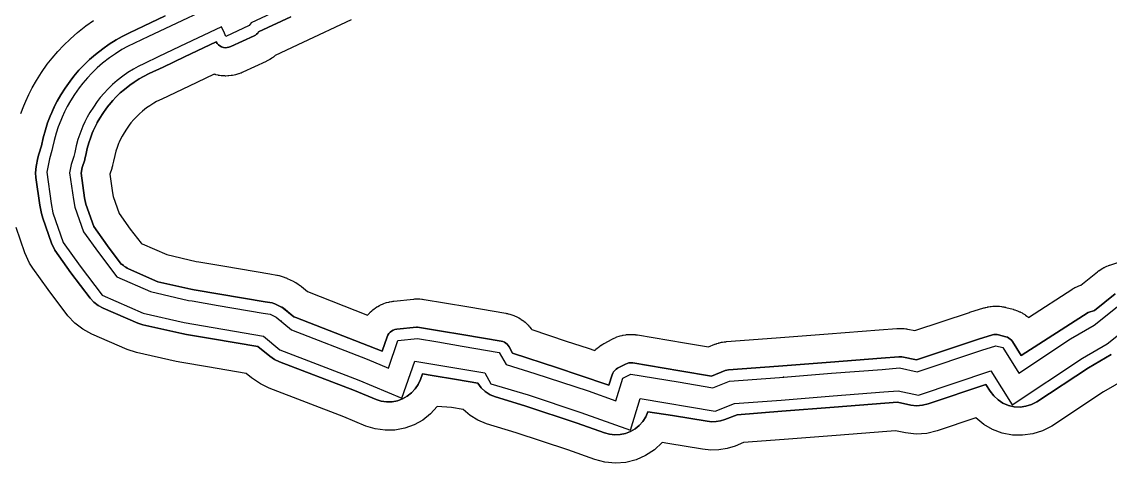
# Model space of a CAD drawing. Header units: inches. Extents: x 87989 to 118156, y 435697 to 451526.
# Drawn here: x 92604.1 to 92796.2, y 437914.7 to 437992.6 of the extents above; entities that cross this region are included whole.
import ezdxf

# ---------------------------------------------------------------- set-up
doc = ezdxf.new("R2010")
doc.units = ezdxf.units.IN
doc.header["$MEASUREMENT"] = 0
for name, color, linetype, true_color in [('As_waterkering_BWK', 7, 'Continuous', 0x7b8981), ('Beschermingszone_BWK', 7, 'Continuous', 0xcf890d), ('Grens_bebouwingsvrije_zone_BWK', 7, 'Continuous', 0x6789ae), ('Kernzone_BWK', 7, 'Continuous', 0xcb89af), ('Kunstwerken_BWK', 7, 'Continuous', 0xc78952), ('Referentiepunten_BWK', 7, 'Continuous', 0x178980)]:
    doc.layers.add(name, color=color, linetype=linetype, true_color=true_color)

msp = doc.modelspace()

# ---------------------------------------------------------------- linework, layer by layer
at = {"layer": 'As_waterkering_BWK'}
msp.add_lwpolyline([(92650.775, 437995.297), (92644.601, 437992.411), (92644.272, 437991.948), (92640.15, 437990.03), (92639.87, 437990.613), (92639.346, 437991.704), (92632.007, 437988.222), (92628.196, 437986.414), (92625.753, 437985.247), (92624.663, 437984.705), (92623.849, 437984.251), (92622.86, 437983.635), (92621.982, 437983.021), (92620.951, 437982.216), (92620.148, 437981.513), (92619.326, 437980.717), (92618.681, 437980.032), (92617.982, 437979.214), (92617.46, 437978.547), (92616.759, 437977.557), (92616.166, 437976.616), (92615.681, 437975.758), (92615.268, 437974.948), (92614.915, 437974.181), (92614.715, 437973.705), (92614.351, 437972.749), (92614.04, 437971.805), (92613.738, 437970.708), (92613.48, 437969.527), (92613.323, 437968.838), (92612.873, 437967.412), (92612.58, 437965.955), (92613.252, 437961.232), (92613.509, 437959.919), (92615.03, 437955.531), (92617.64, 437951.864), (92620.874, 437947.588), (92626.815, 437944.994), (92633.54, 437943.45), (92634.181, 437943.341), (92638.755, 437942.566), (92646.732, 437941.213), (92647.941, 437941.008), (92648.992, 437940.509), (92651.73, 437938.219), (92665.069, 437933.079), (92668.816, 437931.509), (92670.49, 437936.35), (92673.96, 437936.71), (92677.511, 437936.108), (92681.801, 437935.381), (92688.371, 437934.267), (92689.568, 437932.1), (92694.661, 437930.562), (92704.043, 437927.456), (92708.927, 437925.71), (92710.18, 437929.69), (92711.572, 437930.438), (92719.904, 437929.045), (92726.038, 437928.018), (92728.964, 437929.185), (92737.781, 437929.851), (92746.957, 437930.571), (92755.904, 437931.27), (92759, 437931.51), (92762.108, 437930.853), (92773.504, 437934.676), (92775.947, 437935.433), (92777.21, 437935.1), (92780.038, 437930.622), (92789.165, 437936.659), (92793.328, 437939.076), (92798.285, 437943.019)], dxfattribs=at)
at = {"layer": 'Beschermingszone_BWK'}
for points in [[(92797.0391, 437944.5859), (92793.3887, 437941.6797), (92792.2598, 437941.2891), (92780.4668, 437933.6914), (92778.9004, 437936.168), (92778.7227, 437936.4102), (92778.5098, 437936.6211), (92778.2676, 437936.7969), (92778.0039, 437936.9375), (92777.7207, 437937.0352), (92776.457, 437937.3672), (92776.1836, 437937.418), (92775.9043, 437937.4336), (92775.627, 437937.4063), (92775.3555, 437937.3438), (92772.8906, 437936.5781), (92761.9883, 437932.9219), (92759.4141, 437933.4688), (92759.1309, 437933.5039), (92758.8457, 437933.5039), (92755.748, 437933.2656), (92746.8008, 437932.5664), (92737.627, 437931.8438), (92728.8125, 437931.1797), (92728.5137, 437931.1328), (92728.2227, 437931.043), (92725.8164, 437930.082), (92720.2344, 437931.0195), (92711.9023, 437932.4102), (92711.5742, 437932.4375), (92711.2461, 437932.4102), (92710.9277, 437932.332), (92710.625, 437932.1992), (92709.2324, 437931.4531), (92708.9727, 437931.2852), (92708.7422, 437931.082), (92708.5449, 437930.8438), (92708.3867, 437930.5781), (92708.2715, 437930.2891), (92707.709, 437928.5039), (92702.4609, 437930.25), (92698.6191, 437931.5195), (92690.7207, 437934.1484), (92690.1133, 437935.25), (92689.9492, 437935.4961), (92689.752, 437935.7148), (92689.5234, 437935.9023), (92689.2695, 437936.0547), (92688.998, 437936.168), (92688.7109, 437936.2383), (92682.1348, 437937.3516), (92677.8457, 437938.0781), (92674.2949, 437938.6836), (92673.9609, 437938.7109), (92673.7539, 437938.6992), (92670.2832, 437938.3398), (92669.9668, 437938.2813), (92669.6641, 437938.1719), (92669.3828, 437938.0156), (92669.1309, 437937.8164), (92668.9141, 437937.582), (92668.7363, 437937.3125), (92668.6055, 437937.0195), (92667.7207, 437934.4609), (92652.4707, 437940.4414), (92652.1016, 437940.5156), (92650.2754, 437942.043), (92649.9922, 437942.2422), (92649.8496, 437942.3164), (92648.7988, 437942.8164), (92648.625, 437942.8867), (92648.2813, 437942.9805), (92647.0664, 437943.1836), (92639.0898, 437944.5391), (92634.5156, 437945.3125), (92633.9316, 437945.4102), (92628.1387, 437946.7422), (92622.9609, 437948.9805), (92622.7344, 437949.1328), (92622.5078, 437949.2852), (92622.2813, 437949.4414), (92622.0547, 437949.5937), (92621.8262, 437949.7461), (92621.668, 437949.8516), (92619.252, 437953.0469), (92616.8262, 437956.457), (92615.4453, 437960.4414), (92615.2246, 437961.5664), (92614.6094, 437965.8984), (92614.8125, 437966.9141), (92615.2305, 437968.2344), (92615.2734, 437968.3945), (92615.4316, 437969.0898), (92615.6797, 437970.2305), (92615.9551, 437971.2266), (92616.2363, 437972.0781), (92616.5703, 437972.957), (92616.748, 437973.3789), (92617.0508, 437974.0391), (92617.0762, 437974.0938), (92617.4238, 437974.7734), (92617.4531, 437974.8281), (92617.8828, 437975.5898), (92618.4219, 437976.4453), (92619.0645, 437977.3516), (92619.5039, 437977.9141), (92619.5449, 437977.9648), (92620.1699, 437978.6953), (92620.75, 437979.3125), (92621.5039, 437980.043), (92622.2266, 437980.6758), (92623.1719, 437981.4141), (92623.9629, 437981.9648), (92624.8652, 437982.5273), (92625.5957, 437982.9336), (92626.6289, 437983.4492), (92629.0566, 437984.6094), (92632.8652, 437986.4141), (92638.4141, 437989.0391), (92638.5996, 437988.7656), (92638.8301, 437988.5273), (92639.0938, 437988.332), (92639.3887, 437988.1797), (92639.7031, 437988.082), (92640.0293, 437988.0352), (92640.3594, 437988.0391), (92640.6836, 437988.1016), (92640.9941, 437988.2148), (92645.1152, 437990.1328), (92645.3477, 437990.2617), (92645.5586, 437990.418), (92645.75, 437990.6016), (92645.9141, 437990.8047), (92651.6211, 437993.4844)], [(92662.2246, 437992.9219), (92653.7422, 437988.957), (92648.8555, 437986.6641), (92648.6484, 437986.4883), (92648.5605, 437986.418), (92648.5176, 437986.3867), (92648.3066, 437986.2305), (92648.2148, 437986.168), (92648.1699, 437986.1367), (92647.8926, 437985.9609), (92647.7988, 437985.9023), (92647.75, 437985.8789), (92647.5195, 437985.75), (92647.4473, 437985.7109), (92647.2871, 437985.6328), (92647.2246, 437985.6016), (92643.1035, 437983.6836), (92643.0078, 437983.6406), (92642.8164, 437983.5625), (92642.7227, 437983.5234), (92642.4121, 437983.4102), (92642.3516, 437983.3906), (92642.2148, 437983.3477), (92641.8086, 437983.2344), (92641.627, 437983.1914), (92641.293, 437983.1289), (92641.1523, 437983.1055), (92641.0879, 437983.0977), (92640.6777, 437983.0547), (92640.5781, 437983.0469), (92640.4707, 437983.043), (92640.1406, 437983.0352), (92640.0859, 437983.0352), (92639.9355, 437983.0391), (92639.5156, 437983.0625), (92639.332, 437983.082), (92638.9902, 437983.1328), (92638.8594, 437983.1523), (92638.7871, 437983.168), (92638.3848, 437983.2617), (92638.2969, 437983.2852), (92638.1855, 437983.3164), (92638.0801, 437983.3516), (92635.0039, 437981.8945), (92631.2051, 437980.0938), (92628.8203, 437978.9531), (92627.9277, 437978.5117), (92627.4063, 437978.2188), (92626.7188, 437977.793), (92626.1445, 437977.3906), (92625.4141, 437976.8203), (92624.8906, 437976.3633), (92624.3125, 437975.8008), (92623.8926, 437975.3555), (92623.3984, 437974.7773), (92623.0762, 437974.3672), (92622.5801, 437973.6641), (92622.1777, 437973.0234), (92621.8457, 437972.4414), (92621.5664, 437971.8906), (92621.3242, 437971.3633), (92621.2129, 437971.1016), (92620.9492, 437970.4063), (92620.7422, 437969.7813), (92620.5371, 437969.0313), (92620.3125, 437968.0039), (92620.1484, 437967.2812), (92620.1367, 437967.2344), (92620.1113, 437967.1328), (92620.0996, 437967.0898), (92620.0566, 437966.9258), (92620.043, 437966.8789), (92620.0137, 437966.7813), (92619.998, 437966.7305), (92619.6816, 437965.7305), (92620.1563, 437962.3984), (92620.2832, 437961.7461), (92621.3145, 437958.7734), (92623.2773, 437956.0117), (92625.1699, 437953.5234), (92625.3125, 437953.4258), (92625.3594, 437953.3945), (92629.7031, 437951.5117), (92634.9102, 437950.3164), (92635.3516, 437950.2422), (92639.9258, 437949.4688), (92647.9023, 437948.1133), (92649.1172, 437947.9102), (92649.1875, 437947.8945), (92649.2305, 437947.8867), (92649.4551, 437947.8359), (92649.5684, 437947.8086), (92649.9141, 437947.7188), (92650.0723, 437947.6719), (92650.3945, 437947.5586), (92650.5508, 437947.5), (92650.7285, 437947.4258), (92650.7832, 437947.4023), (92650.8906, 437947.3555), (92650.9434, 437947.332), (92651.9941, 437946.832), (92652.0332, 437946.8125), (92652.1289, 437946.7656), (92652.1738, 437946.7422), (92652.3164, 437946.668), (92652.4043, 437946.6211), (92652.4531, 437946.5898), (92652.7246, 437946.4258), (92652.8125, 437946.3672), (92652.8574, 437946.3398), (92653.1406, 437946.1406), (92653.2266, 437946.0781), (92653.4004, 437945.9453), (92653.4824, 437945.8789), (92654.5293, 437945.0039), (92665.1309, 437940.8477), (92665.1934, 437940.9219), (92665.2324, 437940.9648), (92665.4492, 437941.1992), (92665.5234, 437941.2773), (92665.5918, 437941.3438), (92665.8867, 437941.6172), (92665.9375, 437941.6602), (92666.0391, 437941.7461), (92666.3047, 437941.957), (92666.4512, 437942.0625), (92666.7891, 437942.2852), (92666.9219, 437942.3672), (92666.9609, 437942.3906), (92667.2422, 437942.5469), (92667.3477, 437942.6016), (92667.4219, 437942.6367), (92667.7891, 437942.8008), (92667.8633, 437942.8359), (92667.9746, 437942.8789), (92668.2773, 437942.9883), (92668.3184, 437943), (92668.4688, 437943.0469), (92668.8613, 437943.1523), (92669.0234, 437943.1914), (92669.0527, 437943.1953), (92669.3691, 437943.2539), (92669.4688, 437943.2734), (92669.668, 437943.3008), (92669.6992, 437943.3047), (92669.7676, 437943.3125), (92673.2383, 437943.6719), (92673.3027, 437943.6797), (92673.4453, 437943.6914), (92673.4961, 437943.6914), (92673.7012, 437943.7031), (92673.8301, 437943.707), (92673.8711, 437943.707), (92674.2109, 437943.6992), (92674.334, 437943.6953), (92674.3789, 437943.6914), (92674.7129, 437943.6641), (92674.8184, 437943.6523), (92675.0332, 437943.625), (92675.1309, 437943.6133), (92678.6816, 437943.0078), (92682.9707, 437942.2812), (92689.5469, 437941.168), (92689.6309, 437941.1523), (92689.8301, 437941.1094), (92689.9238, 437941.0898), (92690.2109, 437941.0156), (92690.252, 437941.0078), (92690.3887, 437940.9648), (92690.748, 437940.8477), (92690.9102, 437940.7852), (92691.1836, 437940.6719), (92691.3418, 437940.6016), (92691.6797, 437940.4297), (92691.8066, 437940.3633), (92691.8418, 437940.3398), (92692.0938, 437940.1914), (92692.1973, 437940.125), (92692.25, 437940.0898), (92692.5508, 437939.875), (92692.6328, 437939.8164), (92692.6973, 437939.7656), (92692.9258, 437939.5781), (92692.9863, 437939.5273), (92693.0625, 437939.457), (92693.3301, 437939.1992), (92693.373, 437939.1602), (92693.459, 437939.0703), (92693.6563, 437938.8516), (92693.6816, 437938.8203), (92693.7754, 437938.7109), (92694.0078, 437938.4102), (92694.0898, 437938.2969), (92700.1953, 437936.2656), (92704.0352, 437934.9961), (92705.207, 437934.6055), (92705.2871, 437934.6914), (92705.3164, 437934.7188), (92705.4277, 437934.8242), (92705.6621, 437935.0313), (92705.8008, 437935.1445), (92706.1152, 437935.3828), (92706.2344, 437935.4688), (92706.2734, 437935.4922), (92706.5332, 437935.6602), (92706.6152, 437935.7109), (92706.791, 437935.8125), (92706.8672, 437935.8555), (92708.2578, 437936.6055), (92708.3438, 437936.6484), (92708.5352, 437936.7422), (92708.6289, 437936.7852), (92708.9297, 437936.9141), (92708.9727, 437936.9336), (92709.123, 437936.9883), (92709.5137, 437937.1211), (92709.6719, 437937.1719), (92709.709, 437937.1797), (92710.0273, 437937.2617), (92710.1484, 437937.2891), (92710.2305, 437937.3008), (92710.6348, 437937.3711), (92710.7168, 437937.3828), (92710.8398, 437937.3945), (92711.168, 437937.4219), (92711.207, 437937.4258), (92711.3711, 437937.4297), (92711.7852, 437937.4297), (92711.9453, 437937.4258), (92711.9902, 437937.4219), (92712.3184, 437937.3945), (92712.4199, 437937.3828), (92712.6328, 437937.3555), (92712.7266, 437937.3438), (92721.0586, 437935.9492), (92725.2637, 437935.2461), (92726.3711, 437935.6875), (92726.459, 437935.7188), (92726.6387, 437935.7852), (92726.6719, 437935.7969), (92726.7285, 437935.8125), (92727.0195, 437935.9063), (92727.1191, 437935.9336), (92727.2031, 437935.9531), (92727.5723, 437936.0391), (92727.6484, 437936.0586), (92727.7598, 437936.0781), (92728.0586, 437936.1211), (92728.1094, 437936.1289), (92728.1523, 437936.1328), (92728.3418, 437936.1563), (92728.4375, 437936.1641), (92737.2441, 437936.832), (92746.4102, 437937.5508), (92755.3613, 437938.25), (92758.4746, 437938.4883), (92758.5488, 437938.4961), (92758.7266, 437938.5), (92758.8164, 437938.5039), (92759.1016, 437938.5039), (92759.2793, 437938.5), (92759.6348, 437938.4766), (92759.8066, 437938.4609), (92760.0957, 437938.4219), (92760.1836, 437938.4062), (92760.3594, 437938.375), (92760.4336, 437938.3633), (92761.6895, 437938.0977), (92771.3281, 437941.3281), (92771.3809, 437941.3477), (92773.875, 437942.1172), (92773.959, 437942.1445), (92774.1309, 437942.1914), (92774.2109, 437942.2109), (92774.4824, 437942.2734), (92774.5664, 437942.293), (92774.6543, 437942.3086), (92774.998, 437942.3633), (92775.0723, 437942.375), (92775.1719, 437942.3867), (92775.4492, 437942.4102), (92775.5137, 437942.418), (92775.623, 437942.4219), (92775.9727, 437942.4297), (92776.0254, 437942.4297), (92776.1465, 437942.4258), (92776.4258, 437942.4141), (92776.4668, 437942.4102), (92776.5996, 437942.3984), (92776.9453, 437942.3594), (92776.9766, 437942.3555), (92777.1172, 437942.332), (92777.4023, 437942.2773), (92777.4766, 437942.2617), (92777.6465, 437942.2227), (92777.7324, 437942.2031), (92779, 437941.8672), (92779.084, 437941.8437), (92779.2637, 437941.7891), (92779.3477, 437941.7617), (92779.6367, 437941.6602), (92779.7773, 437941.6094), (92779.8105, 437941.5938), (92780.1543, 437941.4453), (92780.2695, 437941.3945), (92780.3242, 437941.3633), (92780.5898, 437941.2266), (92780.6797, 437941.1758), (92780.752, 437941.1328), (92781.0703, 437940.9336), (92781.1348, 437940.8906), (92781.2246, 437940.8281), (92781.4668, 437940.6523), (92781.5098, 437940.6211), (92781.6133, 437940.5352), (92781.7188, 437940.4453), (92789.5508, 437945.4922), (92789.6035, 437945.5273), (92789.707, 437945.5898), (92789.7598, 437945.6211), (92789.9043, 437945.6953), (92789.9629, 437945.7266), (92790.377, 437945.918), (92790.4688, 437945.957), (92790.6074, 437946.0078), (92790.9473, 437946.125), (92793.9277, 437948.4961), (92793.9727, 437948.5313), (92794.1016, 437948.6289), (92794.1602, 437948.6719), (92794.3516, 437948.8047), (92794.4023, 437948.8398), (92794.4727, 437948.8867), (92794.7207, 437949.0391), (92794.7891, 437949.082), (92794.8457, 437949.1133), (92795.0508, 437949.2227), (92795.1367, 437949.2695), (92795.1816, 437949.2891), (92795.4453, 437949.4141), (92795.5508, 437949.4609), (92795.5781, 437949.4727), (92795.7949, 437949.5586), (92795.8633, 437949.5859), (92796, 437949.6367), (92796.0625, 437949.6563), (92802.3281, 437951.7461)]]:
    msp.add_lwpolyline(points, dxfattribs=at)
for points in [[(92603.9872, 437976.4271, 0), (92604.5044, 437977.7926, 0), (92604.8482, 437978.611, 0), (92605.3719, 437979.7458, 0), (92605.9932, 437980.9628, 0), (92606.7249, 437982.2548, 0), (92607.6172, 437983.6676, 0), (92608.6401, 437985.115, 0), (92609.4694, 437986.1767, 0), (92610.4954, 437987.3755, 0), (92611.4957, 437988.4385, 0), (92612.699, 437989.6023, 0), (92613.9433, 437990.6893, 0), (92615.4452, 437991.8633, 0), (92616.8002, 437992.8107, 0)], [(92629.4352, 437993.6429, 0), (92625.617, 437991.8314, 0), (92623.1242, 437990.6402, 0), (92621.866, 437990.0113, 0), (92620.8016, 437989.4175, 0), (92619.5547, 437988.6399, 0), (92618.4165, 437987.8441, 0), (92617.1286, 437986.8378, 0), (92616.0849, 437985.9253, 0), (92615.0549, 437984.9287, 0), (92614.2161, 437984.0375, 0), (92613.3388, 437983.0119, 0), (92612.6491, 437982.1296, 0), (92611.7726, 437980.8901, 0), (92611.0163, 437979.6917, 0), (92610.3967, 437978.597, 0), (92609.8701, 437977.565, 0), (92609.424, 437976.5973, 0), (92609.1456, 437975.9346, 0), (92608.698, 437974.7552, 0), (92608.2983, 437973.54, 0), (92607.9147, 437972.1445, 0), (92607.5919, 437970.6925, 0), (92607.1511, 437969.2176, 0), (92606.9908, 437968.5949, 0), (92606.6845, 437967.0674, 0), (92606.58, 437965.955, 0), (92606.6398, 437965.1098, 0), (92607.3378, 437960.2331, 0), (92607.6207, 437958.7665, 0), (92607.8399, 437957.9539, 0), (92609.3764, 437953.5224, 0), (92609.9878, 437952.2914, 0), (92612.8031, 437948.3147, 0), (92616.1831, 437943.85, 0), (92616.8472, 437943.141, 0), (92617.6173, 437942.5489, 0), (92618.4731, 437942.0893, 0), (92624.5885, 437939.4256, 0), (92625.4724, 437939.1461, 0), (92632.3658, 437937.5685, 0), (92633.1769, 437937.4256, 0), (92637.7522, 437936.6504, 0), (92645.7882, 437935.2874, 0), (92647.8806, 437933.6166, 0), (92648.73, 437933.0228, 0), (92649.5726, 437932.6203, 0), (92662.8305, 437927.5115, 0), (92666.6306, 437925.923, 0), (92667.5501, 437925.6454, 0), (92668.5022, 437925.5181, 0), (92669.4624, 437925.5445, 0), (92670.406, 437925.7238, 0), (92671.309, 437926.0515, 0), (92672.148, 437926.5192, 0), (92672.9016, 437927.1148, 0), (92673.5504, 437927.823, 0), (92674.0778, 437928.6258, 0), (92674.4703, 437929.5025, 0), (92674.8089, 437930.4805, 0), (92676.5083, 437930.1924, 0), (92680.7982, 437929.4654, 0), (92684.563, 437928.827, 0), (92685.1703, 437928.0275, 0), (92685.9066, 437927.345, 0), (92686.7499, 437926.8, 0), (92687.6747, 437926.409, 0), (92692.8506, 437924.8411, 0), (92702.09, 437921.7823, 0), (92706.9072, 437920.0602, 0), (92707.8221, 437919.8125, 0), (92708.7646, 437919.712, 0), (92709.7112, 437919.7612, 0), (92710.6381, 437919.959, 0), (92711.5224, 437920.3003, 0), (92712.3418, 437920.7767, 0), (92713.076, 437921.3762, 0), (92713.7065, 437922.0839, 0), (92714.2177, 437922.8821, 0), (92714.5967, 437923.7508, 0), (92718.9139, 437923.1273, 0), (92725.0472, 437922.1004, 0), (92725.8379, 437922.0211, 0), (92726.6322, 437922.0474, 0), (92727.416, 437922.1785, 0), (92728.1754, 437922.4124, 0), (92730.3327, 437923.2713, 0), (92738.2416, 437923.8687, 0), (92747.4253, 437924.5893, 0), (92756.3695, 437925.2881, 0), (92758.6034, 437925.4613, 0), (92760.9666, 437924.9634, 0), (92761.9897, 437924.8545, 0), (92763.0164, 437924.9222, 0), (92764.0163, 437925.1646, 0), (92774.2253, 437928.5894, 0), (92774.965, 437927.4182, 0), (92775.5939, 437926.5904, 0), (92776.3564, 437925.8837, 0), (92777.2295, 437925.3194, 0), (92778.187, 437924.9144, 0), (92779.2001, 437924.6809, 0), (92780.2382, 437924.6259, 0), (92781.2703, 437924.7511, 0), (92782.2652, 437925.0528, 0), (92783.193, 437925.5218, 0), (92792.329, 437931.5581, 0), (92796.3406, 437933.8871, 0)], [(92798.8511, 437929.5631, 0), (92794.9657, 437927.3073, 0), (92785.8222, 437921.2716, 0), (92784.2119, 437920.4429, 0), (92782.4865, 437919.8928, 0), (92780.6937, 437919.6363, 0), (92778.8832, 437919.6805, 0), (92777.1051, 437920.0243, 0), (92775.4086, 437920.6582, 0), (92773.8407, 437921.5645, 0), (92772.4447, 437922.7182, 0), (92765.6065, 437920.4242, 0), (92763.7733, 437919.9798, 0), (92761.8911, 437919.8557, 0), (92760.0154, 437920.0555, 0), (92758.2728, 437920.4206, 0), (92756.7575, 437920.3032, 0), (92747.8156, 437919.6046, 0), (92738.6255, 437918.8835, 0), (92731.4734, 437918.3432, 0), (92729.9566, 437917.741, 0), (92728.5642, 437917.3123, 0), (92727.1273, 437917.0718, 0), (92725.6712, 437917.0238, 0), (92724.2216, 437917.169, 0), (92718.0889, 437918.1958, 0), (92717.0788, 437918.3647, 0), (92715.7347, 437917.0894, 0), (92714.1942, 437916.0601, 0), (92712.5017, 437915.3064, 0), (92710.706, 437914.8501, 0), (92708.859, 437914.7042, 0), (92707.0139, 437914.8732, 0), (92705.2241, 437915.352, 0), (92700.4625, 437917.0542, 0), (92691.3419, 437920.0737, 0), (92686.0969, 437921.6665, 0), (92684.5946, 437922.286, 0), (92683.2095, 437923.1357, 0), (92681.9766, 437924.1942, 0), (92679.9626, 437924.5357, 0), (92677.4172, 437924.6879, 0), (92676.2314, 437923.4032, 0), (92674.8559, 437922.324, 0), (92673.3259, 437921.478, 0), (92671.6805, 437920.8868, 0), (92669.962, 437920.5656, 0), (92668.2142, 437920.5224, 0), (92666.4819, 437920.7586, 0), (92664.8094, 437921.268, 0), (92660.9651, 437922.872, 0), (92647.7748, 437927.9547, 0), (92646.23, 437928.6927, 0), (92644.6728, 437929.7812, 0), (92643.737, 437930.5639, 0), (92636.9165, 437931.7207, 0), (92632.3402, 437932.4961, 0), (92631.3872, 437932.6673, 0), (92624.3535, 437934.2729, 0), (92622.7331, 437934.7852, 0), (92616.4724, 437937.507, 0), (92614.9034, 437938.3496, 0), (92613.4915, 437939.4351, 0), (92612.2741, 437940.735, 0), (92608.7724, 437945.357, 0), (92606.0682, 437949.1524, 0), (92605.5037, 437950.031, 0), (92604.665, 437951.8486, 0), (92603.1157, 437956.3164, 0)]]:
    msp.add_polyline3d(points, dxfattribs=at)
at = {"layer": 'Grens_bebouwingsvrije_zone_BWK'}
msp.add_lwpolyline([(92641.2281, 437997.0244), (92626.4767, 437990.0256), (92624.0003, 437988.8427), (92622.7977, 437988.2447), (92621.7958, 437987.6846), (92620.6549, 437986.974), (92619.6033, 437986.2386), (92618.4007, 437985.2996), (92617.4376, 437984.4564), (92616.4771, 437983.5263), (92615.7027, 437982.7039), (92614.8851, 437981.7471), (92614.2509, 437980.9367), (92613.4323, 437979.7807), (92612.7309, 437978.6676), (92612.1565, 437977.6515), (92611.668, 437976.6933), (92611.2533, 437975.7923), (92611.001, 437975.1918), (92610.5804, 437974.0872), (92610.2098, 437972.9624), (92609.853, 437971.6664), (92609.576, 437970.3982), (92609.4593, 437969.886), (92608.9938, 437968.4111), (92608.5232, 437966.0709), (92609.3065, 437960.5656), (92609.6375, 437958.8747), (92611.4385, 437953.6789), (92614.4148, 437949.4973), (92618.3147, 437944.3408), (92625.5563, 437941.1789), (92632.7563, 437939.5259), (92646.775, 437937.1486), (92649.6727, 437934.7251), (92663.5767, 437929.3674), (92671.2029, 437926.172), (92673.4725, 437932.7356), (92685.8017, 437930.6456), (92686.8536, 437928.7413), (92693.454, 437926.7481), (92702.741, 437923.6735), (92711.4943, 437920.5443), (92713.2442, 437926.1028), (92726.4807, 437923.8882), (92729.8765, 437925.2425), (92738.0881, 437925.8628), (92747.2692, 437926.5832), (92756.2144, 437927.2821), (92758.7356, 437927.4775), (92762.347, 437926.7141), (92775.0779, 437930.9849), (92778.8374, 437925.032), (92791.2744, 437933.2584), (92795.5893, 437935.7636), (92800.222, 437939.4486)], dxfattribs=at)
at = {"layer": 'Kernzone_BWK'}
for points in [[(92796.3398, 437933.8867), (92792.3281, 437931.5586), (92783.1914, 437925.5234), (92782.2656, 437925.0547), (92781.2695, 437924.75), (92780.2383, 437924.625), (92779.1992, 437924.6797), (92778.1875, 437924.9141), (92777.2305, 437925.3203), (92776.3555, 437925.8828), (92775.5938, 437926.5898), (92774.9648, 437927.418), (92774.2266, 437928.5898), (92764.0156, 437925.1641), (92763.0156, 437924.9219), (92761.9883, 437924.8555), (92760.9648, 437924.9648), (92758.6016, 437925.4609), (92756.3711, 437925.2891), (92747.4258, 437924.5898), (92738.2422, 437923.8672), (92730.332, 437923.2695), (92728.1758, 437922.4141), (92727.4141, 437922.1797), (92726.6328, 437922.0469), (92725.8398, 437922.0195), (92725.0469, 437922.1016), (92718.9141, 437923.1289), (92714.5977, 437923.75), (92714.2188, 437922.8828), (92713.707, 437922.082), (92713.0742, 437921.375), (92712.3438, 437920.7773), (92711.5234, 437920.3008), (92710.6367, 437919.9609), (92709.7109, 437919.7617), (92708.7656, 437919.7109), (92707.8203, 437919.8125), (92706.9063, 437920.0586), (92702.0898, 437921.7813), (92692.8516, 437924.8398), (92687.6758, 437926.4102), (92686.75, 437926.8008), (92685.9063, 437927.3438), (92685.1719, 437928.0273), (92684.5625, 437928.8281), (92680.7969, 437929.4648), (92676.5078, 437930.1914), (92674.8086, 437930.4805), (92674.4688, 437929.5039), (92674.0781, 437928.625), (92673.5508, 437927.8242), (92672.9023, 437927.1133), (92672.1484, 437926.5195), (92671.3086, 437926.0508), (92670.4063, 437925.7227), (92669.4609, 437925.543), (92668.5039, 437925.5195), (92667.5508, 437925.6445), (92666.6289, 437925.9219), (92662.832, 437927.5117), (92649.5742, 437932.6211), (92648.7305, 437933.0234), (92647.8789, 437933.6172), (92645.7891, 437935.2891), (92637.7539, 437936.6523), (92633.1758, 437937.4258), (92632.3672, 437937.5703), (92625.4727, 437939.1445), (92624.5898, 437939.4258), (92618.4727, 437942.0898), (92617.6172, 437942.5508), (92616.8477, 437943.1406), (92616.1836, 437943.8516), (92612.8047, 437948.3164), (92609.9883, 437952.293), (92609.375, 437953.5234), (92607.8398, 437957.9531), (92607.6211, 437958.7656), (92607.3359, 437960.2344), (92606.6406, 437965.1094), (92606.5781, 437965.9531), (92606.6836, 437967.0664), (92606.9922, 437968.5937), (92607.1523, 437969.2188), (92607.5938, 437970.6914), (92607.9141, 437972.1445), (92608.2969, 437973.5391), (92608.6992, 437974.7539), (92609.1445, 437975.9336), (92609.4258, 437976.5977), (92609.8711, 437977.5664), (92610.3984, 437978.5977), (92611.0156, 437979.6914), (92611.7734, 437980.8906), (92612.6484, 437982.1289), (92613.3398, 437983.0117), (92614.2148, 437984.0391), (92615.0547, 437984.9297), (92616.0859, 437985.9258), (92617.1289, 437986.8359), (92618.418, 437987.8438), (92619.5547, 437988.6406), (92620.8008, 437989.418), (92621.8672, 437990.0117), (92623.125, 437990.6406), (92625.6172, 437991.832), (92629.4336, 437993.6445)], [(92651.6211, 437993.4844), (92645.9141, 437990.8047), (92645.75, 437990.6016), (92645.5586, 437990.418), (92645.3477, 437990.2617), (92645.1172, 437990.1328), (92640.9922, 437988.2148), (92640.6836, 437988.1016), (92640.3594, 437988.0391), (92640.0313, 437988.0352), (92639.7031, 437988.082), (92639.3867, 437988.1797), (92639.0938, 437988.332), (92638.8281, 437988.5273), (92638.6016, 437988.7656), (92638.4141, 437989.0391), (92632.8633, 437986.4141), (92629.0547, 437984.6094), (92626.6289, 437983.4492), (92625.5977, 437982.9336), (92624.8672, 437982.5273), (92623.9609, 437981.9648), (92623.1719, 437981.4141), (92622.2266, 437980.6758), (92621.5039, 437980.043), (92620.75, 437979.3125), (92620.1719, 437978.6953), (92619.543, 437977.9648), (92619.5039, 437977.9141), (92619.0664, 437977.3516), (92618.4219, 437976.4453), (92617.8828, 437975.5898), (92617.4531, 437974.8281), (92617.4219, 437974.7734), (92617.0781, 437974.0938), (92617.0508, 437974.0391), (92616.7461, 437973.3789), (92616.5703, 437972.957), (92616.2344, 437972.0781), (92615.957, 437971.2266), (92615.6797, 437970.2305), (92615.4336, 437969.0898), (92615.2734, 437968.3945), (92615.2305, 437968.2344), (92614.8125, 437966.9141), (92614.6094, 437965.8984), (92615.2266, 437961.5664), (92615.4453, 437960.4414), (92616.8242, 437956.457), (92619.2539, 437953.0469), (92621.668, 437949.8516), (92621.8281, 437949.7461), (92622.0547, 437949.5937), (92622.2813, 437949.4414), (92622.5078, 437949.2852), (92622.7344, 437949.1328), (92622.9609, 437948.9805), (92628.1406, 437946.7422), (92633.9336, 437945.4102), (92634.5156, 437945.3125), (92639.0898, 437944.5391), (92647.0664, 437943.1836), (92648.2813, 437942.9805), (92648.625, 437942.8867), (92648.7969, 437942.8164), (92649.8516, 437942.3164), (92649.9922, 437942.2422), (92650.2734, 437942.043), (92652.1016, 437940.5156), (92652.4688, 437940.4414), (92667.7227, 437934.4609), (92668.6055, 437937.0195), (92668.7383, 437937.3125), (92668.9141, 437937.582), (92669.1328, 437937.8164), (92669.3828, 437938.0156), (92669.6641, 437938.1719), (92669.9688, 437938.2813), (92670.2852, 437938.3398), (92673.7539, 437938.6992), (92673.9609, 437938.7109), (92674.293, 437938.6836), (92677.8438, 437938.0781), (92682.1367, 437937.3516), (92688.7109, 437936.2383), (92688.9961, 437936.168), (92689.2695, 437936.0547), (92689.5234, 437935.9023), (92689.75, 437935.7148), (92689.9492, 437935.4961), (92690.1133, 437935.25), (92690.7188, 437934.1484), (92698.6211, 437931.5195), (92702.4609, 437930.25), (92707.7109, 437928.5039), (92708.2734, 437930.2891), (92708.3867, 437930.5781), (92708.5469, 437930.8438), (92708.7422, 437931.082), (92708.9727, 437931.2852), (92709.2344, 437931.4531), (92710.625, 437932.1992), (92710.9258, 437932.332), (92711.2461, 437932.4102), (92711.5742, 437932.4375), (92711.9023, 437932.4102), (92720.2344, 437931.0195), (92725.8164, 437930.082), (92728.2227, 437931.043), (92728.5117, 437931.1328), (92728.8125, 437931.1797), (92737.6289, 437931.8438), (92746.8008, 437932.5664), (92755.75, 437933.2656), (92758.8438, 437933.5039), (92759.1328, 437933.5039), (92759.4141, 437933.4688), (92761.9883, 437932.9219), (92772.8906, 437936.5781), (92775.3555, 437937.3438), (92775.625, 437937.4063), (92775.9063, 437937.4336), (92776.1836, 437937.418), (92776.457, 437937.3672), (92777.7188, 437937.0352), (92778.0039, 437936.9375), (92778.2695, 437936.7969), (92778.5117, 437936.6211), (92778.7227, 437936.4102), (92778.9023, 437936.168), (92780.4648, 437933.6914), (92792.2617, 437941.2891), (92793.3867, 437941.6797), (92797.0391, 437944.5859)]]:
    msp.add_lwpolyline(points, dxfattribs=at)
at = {"layer": 'Kunstwerken_BWK'}
msp.add_lwpolyline([(92650.775, 437995.297), (92644.601, 437992.411), (92644.272, 437991.948), (92640.15, 437990.03), (92639.87, 437990.613), (92639.346, 437991.704), (92632.007, 437988.222), (92628.196, 437986.414), (92625.753, 437985.247), (92624.663, 437984.705), (92623.849, 437984.251), (92622.86, 437983.635), (92621.982, 437983.021), (92620.951, 437982.216), (92620.148, 437981.513), (92619.326, 437980.717), (92618.681, 437980.032), (92617.982, 437979.214), (92617.46, 437978.547), (92616.759, 437977.557), (92616.166, 437976.616), (92615.681, 437975.758), (92615.268, 437974.948), (92614.915, 437974.181), (92614.715, 437973.705), (92614.351, 437972.749), (92614.04, 437971.805), (92613.738, 437970.708), (92613.48, 437969.527), (92613.323, 437968.838), (92612.873, 437967.412), (92612.58, 437965.955), (92613.252, 437961.232), (92613.509, 437959.919), (92615.03, 437955.531), (92617.64, 437951.864), (92620.874, 437947.588), (92626.815, 437944.994), (92633.54, 437943.45), (92634.181, 437943.341), (92638.755, 437942.566), (92646.732, 437941.213), (92647.941, 437941.008), (92648.992, 437940.509), (92651.73, 437938.219), (92665.069, 437933.079), (92668.816, 437931.509), (92670.49, 437936.35), (92673.96, 437936.71), (92677.511, 437936.108), (92681.801, 437935.381), (92688.371, 437934.267), (92689.568, 437932.1), (92694.661, 437930.562), (92704.043, 437927.456), (92708.927, 437925.71), (92710.18, 437929.69), (92711.572, 437930.438), (92719.904, 437929.045), (92726.038, 437928.018), (92728.964, 437929.185), (92737.781, 437929.851), (92746.957, 437930.571), (92755.904, 437931.27), (92759, 437931.51), (92762.108, 437930.853), (92773.504, 437934.676), (92775.947, 437935.433), (92777.21, 437935.1), (92780.038, 437930.622), (92789.165, 437936.659), (92793.328, 437939.076), (92798.285, 437943.019)], dxfattribs=at)
at = {"layer": 'Referentiepunten_BWK'}
for p in [(92649.8878, 437939.7598), (92738.5146, 437929.9086)]:
    msp.add_point(p, dxfattribs=at)

doc.saveas('drawing.dxf')
